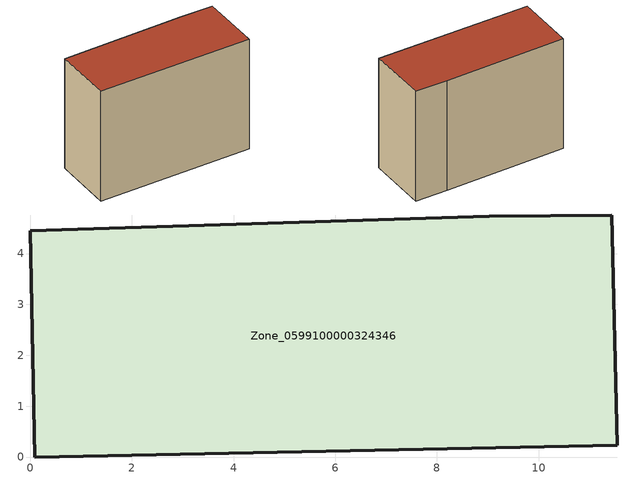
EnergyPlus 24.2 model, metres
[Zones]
Zone_0599100000324346
 floor ground (C_G): 11.55,0.23 0.09,0 0,4.45 9.02,4.74 11.44,4.76 z0
 wall outside (C_F): 0.09,0 11.55,0.23 11.44,4.76 9.02,4.74 0,4.45 0.09,0 z0:8.72
 roof outside (C_R): 11.55,0.23 11.44,4.76 9.02,4.74 0,4.45 0.09,0 z8.72
[BUILDING]
Pand.0599100000324346: North Axis=0; Terrain=City; Loads Convergence Tolerance Value=0.04; Temperature Convergence Tolerance Value=0.4; Solar Distribution=FullExterior; Maximum Number of Warmup Days=25; Minimum Number of Warmup Days=1
[Site:Location]
Rotterdam.The.Hague.AP_ZH_NLD Design_Conditions: Latitude=51.96; Longitude=4.45; Time Zone=1; Elevation=-4.5
[SITE:GROUNDTEMPERATURE:BUILDINGSURFACE]
18, 18, 18, 18, 18, 18, 18, 18, 18, 18, 18, 18
[MATERIAL] Thermal Absorptance=0.9; Solar Absorptance=0.7; Visible Absorptance=0.7
Name | Roughness | Thickness | Conductivity | Density | Specific Heat
G.TI.1946 | MediumSmooth | 0.15 | 1 | 540 | 1210
F.TI.1946 | Rough | 0.3 | 0.857143 | 1920 | 840
R.TI.1946 | MediumRough | 0.2 | 0.1 | 1500 | 1000
[CONSTRUCTION]
C_G: G.TI.1946
C_F: F.TI.1946
C_R: R.TI.1946
[ZONE]
Zone_0599100000324346: Type=1; Multiplier=1; Ceiling Height=Autocalculate; Volume=Autocalculate; Floor Area=autocalculate; Part of Total Floor Area=Yes
[ZONEINFILTRATION:DESIGNFLOWRATE]
Infil_Zone_0599100000324346: Zone or ZoneList or Space or SpaceList=Zone_0599100000324346; Schedule=AlwaysOn; Design Flow Rate Calculation Method=Flow/Area; Flow Rate per Floor Area=0.003; Constant Term Coefficient=1; Temperature Term Coefficient=0; Velocity Term Coefficient=0; Velocity Squared Term Coefficient=0
[HVACTEMPLATE:ZONE:IDEALLOADSAIRSYSTEM]
Zone_0599100000324346: Maximum Heating Supply Air Temperature=50; Minimum Cooling Supply Air Temperature=13; Maximum Heating Supply Air Humidity Ratio=0.0156; Minimum Cooling Supply Air Humidity Ratio=0.0077; Heating Limit=NoLimit; Cooling Limit=NoLimit; Dehumidification Control Type=ConstantSensibleHeatRatio; Cooling Sensible Heat Ratio=0.7; Dehumidification Setpoint=60; Humidification Control Type=None; Humidification Setpoint=30; Outdoor Air Method=None; Outdoor Air Flow Rate per Person=0.00944; Outdoor Air Flow Rate per Zone Floor Area=0; Outdoor Air Flow Rate per Zone=0; Demand Controlled Ventilation Type=None; Outdoor Air Economizer Type=NoEconomizer; Heat Recovery Type=None; Sensible Heat Recovery Effectiveness=0.7; Latent Heat Recovery Effectiveness=0.65
[ZONECONTROL:THERMOSTAT]
ThermostatControl_Zone_0599100000324346: Zone or ZoneList=Zone_0599100000324346; Control Type Schedule=DualSetpointControlType; Control 1=Thermostat_Zone_0599100000324346; Temperature Difference Between Cutout And Setpoint=0
[THERMOSTATSETPOINT:DUALSETPOINT]
Thermostat_Zone_0599100000324346: Heating Setpoint Temperature Schedule=HeatingSetpoint_Zone_0599100000324346; Cooling Setpoint Temperature Schedule=CoolingSetpoint_Zone_0599100000324346
[SCHEDULE:COMPACT]
HeatingSetpoint_Zone_0599100000324346: Through: 12/31, For: AllDays, Until: 24:00, 21
CoolingSetpoint_Zone_0599100000324346: Through: 12/31, For: AllDays, Until: 24:00, 24
DualSetpointControlType: Through: 12/31, For: AllDays, Until: 24:00, 4
AlwaysOn: Through: 12/31, For: AllDays, Until: 24:00, 1
